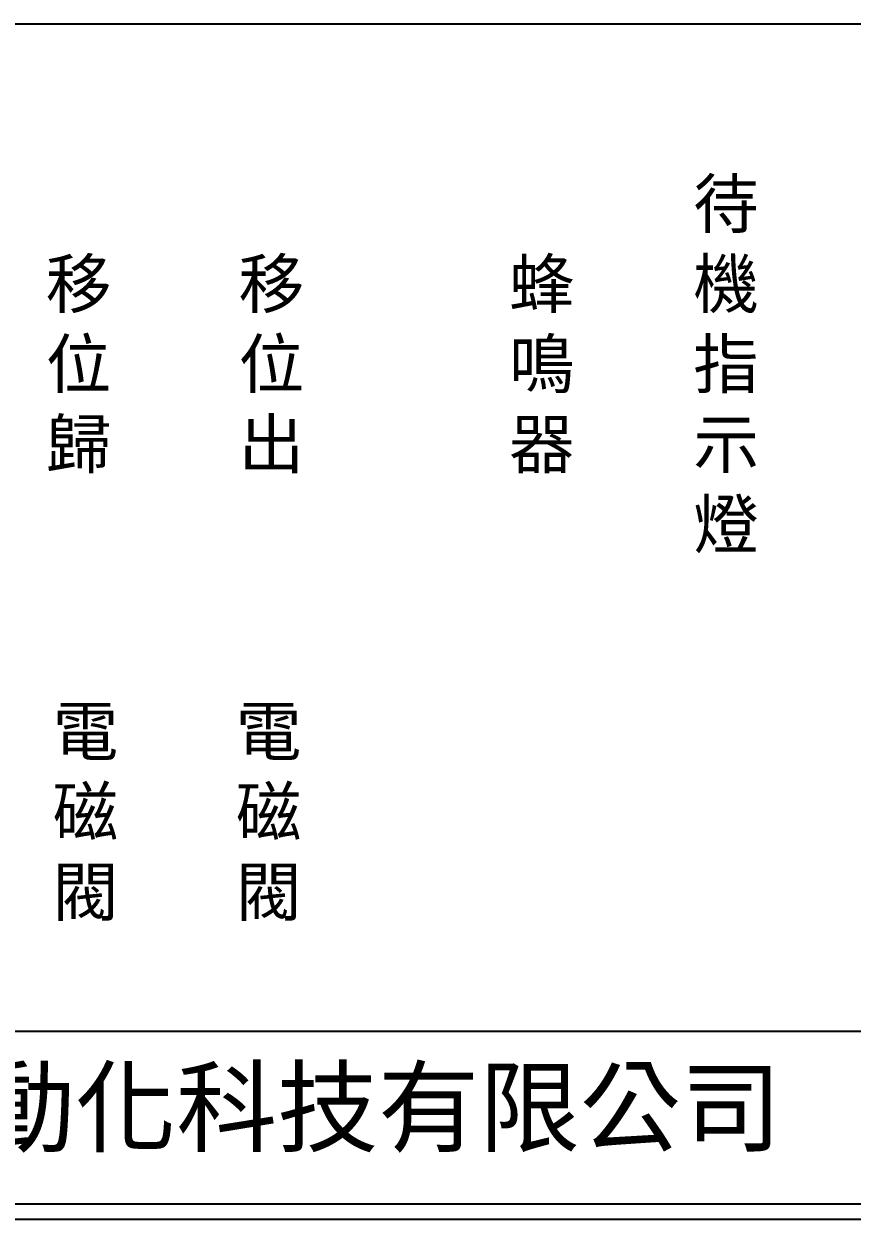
# Model space of a CAD drawing. Extents: x 926 to 1213, y 3 to 207.
# Drawn here: x 992.9 to 1060.1, y 3 to 100 of the extents above; entities that cross this region are included whole.
import ezdxf

# ---------------------------------------------------------------- set-up
doc = ezdxf.new("R2010")
doc.units = 0
doc.layers.add('圖框層', color=7, linetype='CONTINUOUS')
doc.layers.add('標尺寸層', color=3, linetype='CONTINUOUS')
doc.styles.add('CNS', font='romanc.shx', dxfattribs={"bigfont": 'chineset.shx'})
doc.styles.add('STSL', font='KAIU.TTF')

msp = doc.modelspace()

# ---------------------------------------------------------------- linework, layer by layer
at = {"layer": '圖框層', "color": 7}
for p, q in [((926.992, 18.25), (1211.493, 18.25)), ((926.992, 4.25), (1211.493, 4.25)), ((925.742, 3), (1212.742, 3))]:
    msp.add_line(p, q, dxfattribs=at)
at = {"layer": '標尺寸層', "color": 7}
msp.add_line((930.49, 99.958), (1208.361, 99.958), dxfattribs=at)

# ---------------------------------------------------------------- texts
at = {"layer": '圖框層', "color": 4, "style": 'STSL'}
msp.add_text('泓陞自動化科技有限公司', height=6, dxfattribs=at).set_placement((964.346, 9.076))
at = {"layer": '標尺寸層', "color": 7, "char_height": 3.9, "attachment_point": 5, "style": 'CNS'}
for s, insert, width in [('{\\fDFKai-SB|b0|i0|c136|p65;待機指示燈}', (1049.856, 72.165), 2.84806), ('{\\fDFKai-SB|b0|i0|c136|p65;移位歸}', (997.349, 72.165), 2.84806), ('{\\fDFKai-SB|b0|i0|c136|p65;移位出}', (1012.98, 72.165), 2.84806), ('{\\fDFKai-SB|b0|i0|c136|p65;蜂鳴器}', (1034.916, 72.165), 2.84806), ('{\\fDFKai-SB|b0|i0|c136|p65;電磁閥}', (997.906, 35.841), 8.6627), ('{\\fDFKai-SB|b0|i0|c136|p65;電磁閥}', (1012.757, 35.841), 8.6627)]:
    msp.add_mtext(s, dxfattribs=dict(at, insert=insert, width=width))

doc.saveas('drawing.dxf')
